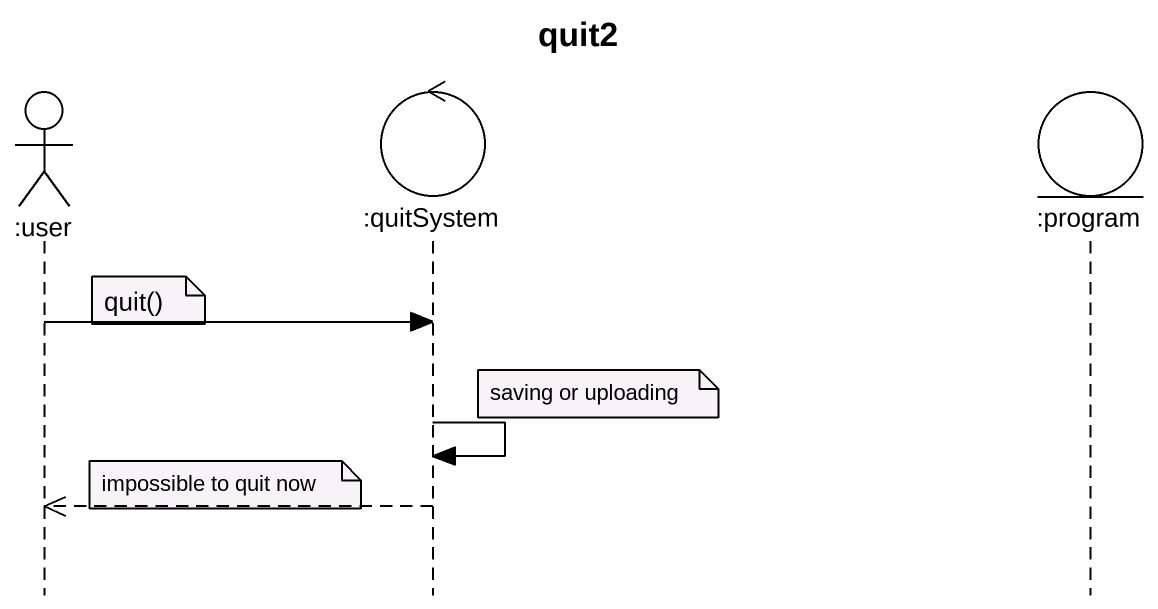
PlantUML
@startuml
title quit2
hide footbox
actor ":user" as user
control ":quitSystem" as quitSystem
entity ":program" as program

note right of user : quit()
user -> quitSystem
note right of quitSystem : saving or uploading
quitSystem -> quitSystem
note right of user : impossible to quit now
quitSystem -->> user
@enduml
